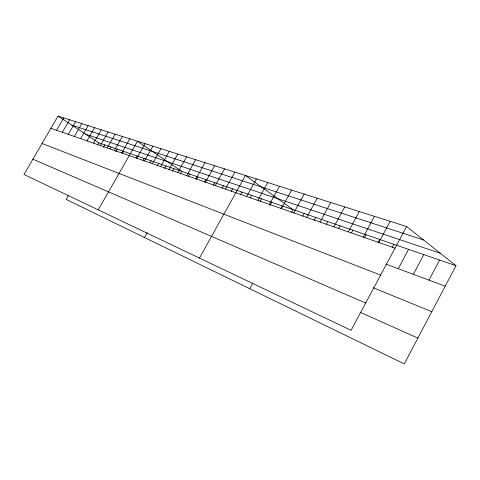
<?xml version="1.0" encoding="UTF-8"?>
<svg xmlns="http://www.w3.org/2000/svg" width="480" height="480" viewBox="0 0 480 480"><rect width="100%" height="100%" fill="white"/><g stroke="black" fill="none" stroke-linecap="round" stroke-linejoin="round"><path stroke-width="0.72" d="M406.596 226.53L351.09 330.324L24 174.492L58.014 116.094L406.596 226.53L456 265.698L404.274 363.906L66.18 199.41L68.316 195.702M428.97 280.128L439.59 260.052M413.334 274.302L423.786 254.616M392.142 247.602L393.888 244.332M398.268 268.698L408.564 249.378M378.006 242.67L379.728 239.46M378.822 242.52L390.198 221.34M363.258 237.096L374.448 216.348M364.302 238.026L366.06 234.762M348.3 231.888L359.304 211.548M351.468 232.782L352.86 230.22M333.906 226.872L344.736 206.934M338.676 228.444L340.098 225.828M314.022 220.752L315.816 217.476M320.046 222.048L330.708 202.488M326.358 224.154L327.756 221.58M302.838 216.078L304.254 213.498M306.696 217.398L317.196 198.21M249.666 288.684L252.87 282.846M291.66 212.184L293.052 209.646L245.448 175.476L199.458 258.084M293.826 212.916L304.164 194.082M269.43 204.42L279.456 186.252M269.916 205.494L271.68 202.296M280.77 208.512L282.204 205.914M281.412 208.59L291.594 190.098M257.85 200.388L267.732 182.538M260.022 201.408L261.474 198.78M240.534 194.61L241.95 192.066M246.666 196.488L256.404 178.95M250.134 197.958L251.568 195.372M222.096 188.31L223.536 185.73M225.378 189.078L234.846 172.116M231.15 191.472L232.608 188.856M204.72 182.25L206.13 179.742M205.428 182.13L214.638 165.714M213.288 185.238L214.71 182.694M215.244 185.55L224.58 168.864M188.22 176.622L189.654 174.078M195.918 178.818L205.002 162.66M196.326 179.454L197.778 176.874M172.338 171.222L173.808 168.624M177.75 172.488L186.594 156.828M144.426 237.48L147.222 232.524M180.324 173.868L181.746 171.354L137.448 141.258L98.238 209.862M186.696 175.608L195.66 159.702M157.128 165.906L158.562 163.38M160.644 166.53L169.26 151.338M164.634 168.528L166.086 165.966M169.068 169.47L177.798 154.044M142.986 160.344L144.09 158.406M144.504 160.914L152.904 146.154M150.168 162.732L151.23 160.86M152.454 163.68L160.962 148.71M136.038 157.92L137.13 156.006M136.77 158.22L145.068 143.676M109.848 148.92L110.946 147M114.39 150.426L122.388 136.488M115.77 151.758L117.252 149.172M121.716 152.976L129.81 138.84M122.646 153.258L123.714 151.392M93.576 143.178L101.286 129.804M97.698 144.684L98.772 142.812L456 265.698M100.332 145.53L108.132 131.97M103.338 147.408L104.79 144.882M107.262 147.942L115.164 134.196M80.598 138.654L88.128 125.634M87 140.886L94.62 127.692M62.334 132.294L69.612 119.766M68.268 134.364L75.63 121.674M74.358 136.482L81.798 123.63M56.55 130.278L63.744 117.906M71.778 125.118L423.552 239.976M85.632 134.196L440.334 253.278M50.898 128.31L395.028 248.16M385.818 264.06L445.212 286.176M42.054 143.496L380.622 275.1M373.164 287.724L431.784 311.676M32.91 159.198L365.682 303.036M360.048 312.24L417.864 338.1M58.014 116.094L98.772 142.812"/></g></svg>
